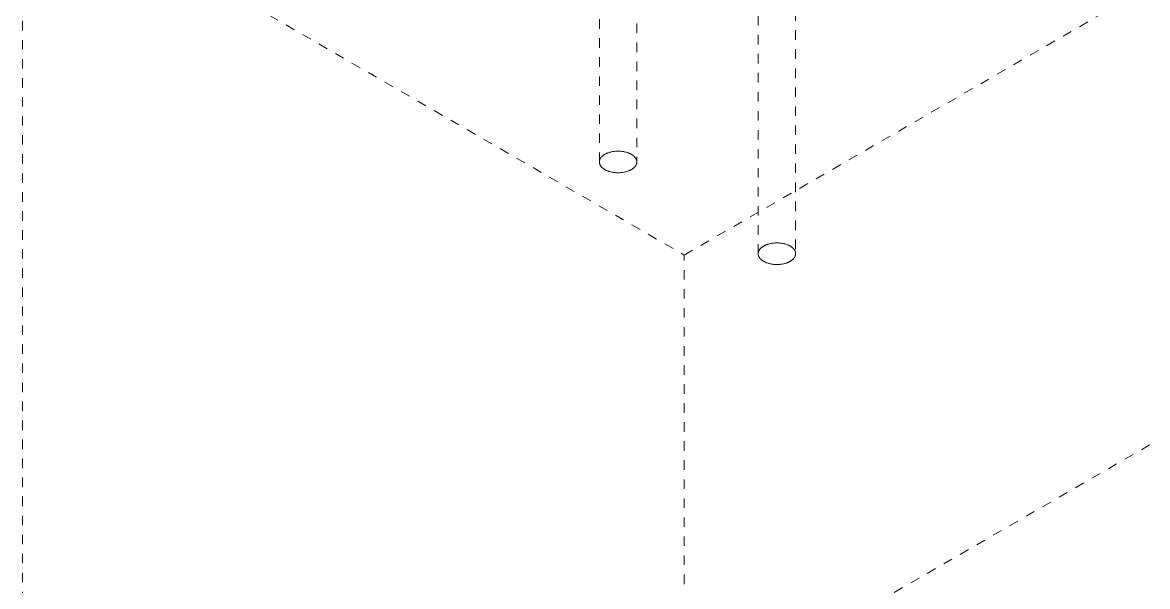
# Model space of a CAD drawing. Header units: inches. Extents: x -14 to 184, y -4 to 134.
# Drawn here: x 158.24 to 170.08, y 49.97 to 55.9 of the extents above; entities that cross this region are included whole.
import ezdxf

# ---------------------------------------------------------------- set-up
doc = ezdxf.new("R2010")
doc.units = ezdxf.units.IN
doc.linetypes.add('HIDDEN', pattern=[1.905, 1.27, -0.635])
doc.layers.add('ZANO_R_przerywana', color=250, linetype='HIDDEN', lineweight=0)

msp = doc.modelspace()

# ---------------------------------------------------------------- linework, layer by layer
at = {"layer": 'ZANO_R_przerywana', "ltscale": 0.05}
for p, q in [((165.20447, 53.45862), (181.90778, 63.10229)), ((164.31165, 54.43675), (164.31165, 58.29079)), ((164.70535, 58.29182), (164.70535, 54.43675)), ((158.24476, 44.6186), (158.24476, 57.47682)), ((158.24476, 57.47682), (165.20447, 53.45862)), ((165.98198, 53.47238), (165.98198, 57.22081)), ((166.37568, 57.22081), (166.37568, 53.47238)), ((164.43173, 54.5414), (164.44043, 54.54339)), ((164.44043, 54.54339), (164.44941, 54.54516)), ((164.44941, 54.54516), (164.45865, 54.5467)), ((164.45865, 54.5467), (164.46811, 54.54798)), ((164.46811, 54.54798), (164.47777, 54.54901)), ((164.47777, 54.54901), (164.48759, 54.54976)), ((164.48759, 54.54976), (164.49755, 54.55023)), ((164.49755, 54.55023), (164.5076, 54.5504)), ((164.5076, 54.5504), (164.5177, 54.55028)), ((164.5177, 54.55028), (164.52782, 54.54985)), ((164.52782, 54.54985), (164.53792, 54.54912)), ((164.53792, 54.54912), (164.54795, 54.5481)), ((164.54795, 54.5481), (164.55788, 54.54677)), ((164.55788, 54.54677), (164.56766, 54.54515)), ((164.56766, 54.54515), (164.57726, 54.54324)), ((164.31184, 54.43384), (164.31165, 54.43675)), ((164.31169, 54.43914), (164.31178, 54.44092)), ((164.31178, 54.44092), (164.31192, 54.4427)), ((164.31214, 54.43095), (164.31184, 54.43384)), ((164.31192, 54.4427), (164.3121, 54.44448)), ((164.3121, 54.44448), (164.31234, 54.44626)), ((164.31253, 54.42806), (164.31214, 54.43095)), ((164.31234, 54.44626), (164.31262, 54.44804)), ((164.31303, 54.42519), (164.31253, 54.42806)), ((164.31262, 54.44804), (164.31295, 54.44982)), ((164.31295, 54.44982), (164.31334, 54.4516)), ((164.31362, 54.42234), (164.31303, 54.42519)), ((164.31334, 54.4516), (164.31377, 54.45337)), ((164.31377, 54.45337), (164.31424, 54.45514)), ((164.31424, 54.45514), (164.31477, 54.45691)), ((164.31477, 54.45691), (164.31534, 54.45867)), ((164.31534, 54.45867), (164.31597, 54.46043)), ((164.31597, 54.46043), (164.31664, 54.46218)), ((164.31664, 54.46218), (164.31736, 54.46392)), ((164.31736, 54.46392), (164.31812, 54.46566)), ((164.31812, 54.46566), (164.31894, 54.46739)), ((164.31894, 54.46739), (164.3198, 54.46911)), ((164.3198, 54.46911), (164.3207, 54.47082)), ((164.3207, 54.47082), (164.32165, 54.47252)), ((164.32165, 54.47252), (164.32265, 54.47421)), ((164.32265, 54.47421), (164.32369, 54.47589)), ((164.32369, 54.47589), (164.32478, 54.47756)), ((164.32478, 54.47756), (164.3259, 54.47921)), ((164.3259, 54.47921), (164.32708, 54.48086)), ((164.32708, 54.48086), (164.32829, 54.48249)), ((164.32829, 54.48249), (164.32955, 54.4841)), ((164.32955, 54.4841), (164.33085, 54.4857)), ((164.33085, 54.4857), (164.33218, 54.48729)), ((164.33218, 54.48729), (164.33356, 54.48886)), ((164.33356, 54.48886), (164.33498, 54.49042)), ((164.33498, 54.49042), (164.33643, 54.49196)), ((164.33643, 54.49196), (164.33792, 54.49348)), ((164.33792, 54.49348), (164.34102, 54.49647)), ((164.34102, 54.49647), (164.34425, 54.49939)), ((164.34425, 54.49939), (164.34762, 54.50224)), ((164.34762, 54.50224), (164.35111, 54.50501)), ((164.35111, 54.50501), (164.35471, 54.5077)), ((164.35471, 54.5077), (164.35843, 54.5103)), ((164.35843, 54.5103), (164.36225, 54.51283)), ((164.36225, 54.51283), (164.36617, 54.51526)), ((164.36617, 54.51526), (164.37018, 54.51761)), ((164.37018, 54.51761), (164.37426, 54.51988)), ((164.37426, 54.51988), (164.37842, 54.52205)), ((164.37842, 54.52205), (164.38264, 54.52414)), ((164.38264, 54.52414), (164.38692, 54.52613)), ((164.38692, 54.52613), (164.39125, 54.52804)), ((164.39125, 54.52804), (164.39562, 54.52986)), ((164.39562, 54.52986), (164.40003, 54.53159)), ((164.40003, 54.53159), (164.40746, 54.53429)), ((164.40746, 54.53429), (164.41523, 54.53683)), ((164.41523, 54.53683), (164.42332, 54.53921)), ((164.42332, 54.53921), (164.43173, 54.5414)), ((164.57726, 54.54324), (164.58663, 54.54106)), ((164.58663, 54.54106), (164.59576, 54.53863)), ((164.59576, 54.53863), (164.6046, 54.53594)), ((164.6046, 54.53594), (164.6089, 54.53451)), ((164.6089, 54.53451), (164.61312, 54.53302)), ((164.61312, 54.53302), (164.61726, 54.53148)), ((164.61726, 54.53148), (164.62131, 54.52989)), ((164.62131, 54.52989), (164.62526, 54.52825)), ((164.62526, 54.52825), (164.62913, 54.52656)), ((164.62913, 54.52656), (164.6329, 54.52483)), ((164.6329, 54.52483), (164.63658, 54.52305)), ((164.63658, 54.52305), (164.64016, 54.52124)), ((164.64016, 54.52124), (164.64363, 54.51939)), ((164.64363, 54.51939), (164.64701, 54.5175)), ((164.64701, 54.5175), (164.65029, 54.51559)), ((164.65029, 54.51559), (164.65346, 54.51364)), ((164.65346, 54.51364), (164.65653, 54.51167)), ((164.65653, 54.51167), (164.65949, 54.50967)), ((164.65949, 54.50967), (164.66236, 54.50764)), ((164.66236, 54.50764), (164.66511, 54.5056)), ((164.66511, 54.5056), (164.66777, 54.50354)), ((164.66777, 54.50354), (164.67032, 54.50146)), ((164.67032, 54.50146), (164.67277, 54.49938)), ((164.67277, 54.49938), (164.67447, 54.49786)), ((164.67447, 54.49786), (164.67615, 54.49631)), ((164.67615, 54.49631), (164.67779, 54.49474)), ((164.67779, 54.49474), (164.6794, 54.49315)), ((164.6794, 54.49315), (164.68098, 54.49153)), ((164.68098, 54.49153), (164.68251, 54.48988)), ((164.68251, 54.48988), (164.68401, 54.48821)), ((164.68401, 54.48821), (164.68547, 54.48652)), ((164.68547, 54.48652), (164.68689, 54.4848)), ((164.68689, 54.4848), (164.68826, 54.48307)), ((164.68826, 54.48307), (164.68959, 54.4813)), ((164.68959, 54.4813), (164.69088, 54.47952)), ((164.69088, 54.47952), (164.69212, 54.47771)), ((164.69212, 54.47771), (164.69331, 54.47589)), ((164.69331, 54.47589), (164.69445, 54.47404)), ((164.69445, 54.47404), (164.69554, 54.47217)), ((164.69554, 54.47217), (164.69658, 54.47029)), ((164.69658, 54.47029), (164.69757, 54.46838)), ((164.69757, 54.46838), (164.69851, 54.46646)), ((164.69851, 54.46646), (164.69938, 54.46452)), ((164.69938, 54.46452), (164.70021, 54.46256)), ((164.70021, 54.46256), (164.70097, 54.46059)), ((164.70097, 54.46059), (164.70168, 54.4586)), ((164.70168, 54.4586), (164.70232, 54.45659)), ((164.70232, 54.45659), (164.70291, 54.45458)), ((164.70291, 54.45458), (164.70344, 54.45255)), ((164.70344, 54.45255), (164.7039, 54.45051)), ((164.7039, 54.45051), (164.7043, 54.44846)), ((164.70444, 54.42585), (164.70411, 54.42403)), ((164.7043, 54.44846), (164.70464, 54.4464)), ((164.70472, 54.42767), (164.70444, 54.42585)), ((164.70464, 54.4464), (164.70491, 54.44433)), ((164.70495, 54.42949), (164.70472, 54.42767)), ((164.70491, 54.44433), (164.70512, 54.44226)), ((164.70512, 54.4313), (164.70495, 54.42949)), ((164.70512, 54.44226), (164.70526, 54.44018)), ((164.70525, 54.43312), (164.70512, 54.4313)), ((164.70532, 54.43494), (164.70525, 54.43312)), ((164.70535, 54.43675), (164.70532, 54.43494)), ((164.31431, 54.41951), (164.31362, 54.42234)), ((164.31509, 54.4167), (164.31431, 54.41951)), ((164.31598, 54.41393), (164.31509, 54.4167)), ((164.31695, 54.41119), (164.31598, 54.41393)), ((164.31802, 54.40848), (164.31695, 54.41119)), ((164.31919, 54.40581), (164.31802, 54.40848)), ((164.32044, 54.40318), (164.31919, 54.40581)), ((164.32179, 54.40059), (164.32044, 54.40318)), ((164.32322, 54.39806), (164.32179, 54.40059)), ((164.32474, 54.39557), (164.32322, 54.39806)), ((164.32634, 54.39314), (164.32474, 54.39557)), ((164.32803, 54.39077), (164.32634, 54.39314)), ((164.32979, 54.38845), (164.32803, 54.39077)), ((164.33164, 54.3862), (164.32979, 54.38845)), ((164.33356, 54.38401), (164.33164, 54.3862)), ((164.33556, 54.38189), (164.33356, 54.38401)), ((164.33762, 54.37984), (164.33556, 54.38189)), ((164.33976, 54.37786), (164.33762, 54.37984)), ((164.34196, 54.37595), (164.33976, 54.37786)), ((164.34423, 54.37412), (164.34196, 54.37595)), ((164.34668, 54.37203), (164.34423, 54.37412)), ((164.34923, 54.36996), (164.34668, 54.37203)), ((164.35188, 54.3679), (164.34923, 54.36996)), ((164.35464, 54.36586), (164.35188, 54.3679)), ((164.3575, 54.36383), (164.35464, 54.36586)), ((164.36047, 54.36183), (164.3575, 54.36383)), ((164.36354, 54.35986), (164.36047, 54.36183)), ((164.36671, 54.35791), (164.36354, 54.35986)), ((164.36998, 54.35599), (164.36671, 54.35791)), ((164.37336, 54.35411), (164.36998, 54.35599)), ((164.37684, 54.35226), (164.37336, 54.35411)), ((164.38042, 54.35045), (164.37684, 54.35226)), ((164.38409, 54.34867), (164.38042, 54.35045)), ((164.38786, 54.34694), (164.38409, 54.34867)), ((164.39173, 54.34525), (164.38786, 54.34694)), ((164.39569, 54.34361), (164.39173, 54.34525)), ((164.39974, 54.34202), (164.39569, 54.34361)), ((164.40388, 54.34048), (164.39974, 54.34202)), ((164.4081, 54.33899), (164.40388, 54.34048)), ((164.4124, 54.33756), (164.4081, 54.33899)), ((164.42124, 54.33487), (164.4124, 54.33756)), ((164.43036, 54.33243), (164.42124, 54.33487)), ((164.43974, 54.33026), (164.43036, 54.33243)), ((164.44934, 54.32835), (164.43974, 54.33026)), ((164.45912, 54.32673), (164.44934, 54.32835)), ((164.46904, 54.3254), (164.45912, 54.32673)), ((164.47907, 54.32437), (164.46904, 54.3254)), ((164.48917, 54.32365), (164.47907, 54.32437)), ((164.49929, 54.32322), (164.48917, 54.32365)), ((164.5094, 54.3231), (164.49929, 54.32322)), ((164.51945, 54.32327), (164.5094, 54.3231)), ((164.5294, 54.32374), (164.51945, 54.32327)), ((164.53923, 54.32449), (164.5294, 54.32374)), ((164.54889, 54.32552), (164.53923, 54.32449)), ((164.55835, 54.3268), (164.54889, 54.32552)), ((164.56758, 54.32834), (164.55835, 54.3268)), ((164.57656, 54.33011), (164.56758, 54.32834)), ((164.58527, 54.3321), (164.57656, 54.33011)), ((164.59368, 54.33429), (164.58527, 54.3321)), ((164.60177, 54.33667), (164.59368, 54.33429)), ((164.60954, 54.33921), (164.60177, 54.33667)), ((164.61697, 54.34191), (164.60954, 54.33921)), ((164.62147, 54.34368), (164.61697, 54.34191)), ((164.62593, 54.34554), (164.62147, 54.34368)), ((164.63035, 54.34749), (164.62593, 54.34554)), ((164.63472, 54.34953), (164.63035, 54.34749)), ((164.63902, 54.35167), (164.63472, 54.34953)), ((164.64326, 54.3539), (164.63902, 54.35167)), ((164.64742, 54.35623), (164.64326, 54.3539)), ((164.65149, 54.35864), (164.64742, 54.35623)), ((164.65547, 54.36114), (164.65149, 54.35864)), ((164.65936, 54.36374), (164.65547, 54.36114)), ((164.66313, 54.36642), (164.65936, 54.36374)), ((164.66678, 54.36918), (164.66313, 54.36642)), ((164.67032, 54.37203), (164.66678, 54.36918)), ((164.67371, 54.37496), (164.67032, 54.37203)), ((164.67697, 54.37797), (164.67371, 54.37496)), ((164.67855, 54.3795), (164.67697, 54.37797)), ((164.68008, 54.38104), (164.67855, 54.3795)), ((164.68158, 54.38261), (164.68008, 54.38104)), ((164.68304, 54.38419), (164.68158, 54.38261)), ((164.68445, 54.38579), (164.68304, 54.38419)), ((164.68583, 54.38741), (164.68445, 54.38579)), ((164.68717, 54.38904), (164.68583, 54.38741)), ((164.68846, 54.39069), (164.68717, 54.38904)), ((164.68971, 54.39235), (164.68846, 54.39069)), ((164.69091, 54.39403), (164.68971, 54.39235)), ((164.69207, 54.39571), (164.69091, 54.39403)), ((164.69318, 54.39742), (164.69207, 54.39571)), ((164.69425, 54.39913), (164.69318, 54.39742)), ((164.69527, 54.40086), (164.69425, 54.39913)), ((164.69625, 54.40259), (164.69527, 54.40086)), ((164.69717, 54.40434), (164.69625, 54.40259)), ((164.69805, 54.40609), (164.69717, 54.40434)), ((164.69888, 54.40786), (164.69805, 54.40609)), ((164.69966, 54.40963), (164.69888, 54.40786)), ((164.70039, 54.41141), (164.69966, 54.40963)), ((164.70108, 54.4132), (164.70039, 54.41141)), ((164.70171, 54.41499), (164.70108, 54.4132)), ((164.70229, 54.41679), (164.70171, 54.41499)), ((164.70282, 54.4186), (164.70229, 54.41679)), ((164.7033, 54.42041), (164.70282, 54.4186)), ((164.70373, 54.42222), (164.7033, 54.42041)), ((164.70411, 54.42403), (164.70373, 54.42222)), ((174.94807, 54.26226), (158.24476, 44.6186)), ((165.98221, 53.47789), (165.98242, 53.47997)), ((165.98242, 53.47997), (165.98269, 53.48204)), ((165.98269, 53.48204), (165.98303, 53.4841)), ((165.98303, 53.4841), (165.98343, 53.48615)), ((165.98343, 53.48615), (165.98389, 53.48819)), ((165.98389, 53.48819), (165.98442, 53.49021)), ((165.98442, 53.49021), (165.985, 53.49223)), ((165.985, 53.49223), (165.98565, 53.49423)), ((165.98565, 53.49423), (165.98636, 53.49622)), ((165.98636, 53.49622), (165.98712, 53.49819)), ((165.98712, 53.49819), (165.98794, 53.50015)), ((165.98794, 53.50015), (165.98882, 53.50209)), ((165.98882, 53.50209), (165.98976, 53.50401)), ((165.98976, 53.50401), (165.99074, 53.50592)), ((165.99074, 53.50592), (165.99178, 53.50781)), ((165.99178, 53.50781), (165.99288, 53.50967)), ((165.99288, 53.50967), (165.99402, 53.51152)), ((165.99402, 53.51152), (165.99521, 53.51335)), ((165.99521, 53.51335), (165.99645, 53.51515)), ((165.99645, 53.51515), (165.99774, 53.51694)), ((165.99774, 53.51694), (165.99907, 53.5187)), ((165.99907, 53.5187), (166.00044, 53.52044)), ((166.00044, 53.52044), (166.00186, 53.52215)), ((166.00186, 53.52215), (166.00332, 53.52385)), ((166.00332, 53.52385), (166.00482, 53.52552)), ((166.00482, 53.52552), (166.00635, 53.52716)), ((166.00635, 53.52716), (166.00793, 53.52878)), ((166.00793, 53.52878), (166.00953, 53.53038)), ((166.00953, 53.53038), (166.01118, 53.53195)), ((166.01118, 53.53195), (166.01285, 53.53349)), ((166.01285, 53.53349), (166.01456, 53.53501)), ((166.01456, 53.53501), (166.01701, 53.5371)), ((166.01701, 53.5371), (166.01956, 53.53917)), ((166.01956, 53.53917), (166.02221, 53.54124)), ((166.02221, 53.54124), (166.02497, 53.54328)), ((166.02497, 53.54328), (166.02783, 53.5453)), ((166.02783, 53.5453), (166.0308, 53.5473)), ((166.0308, 53.5473), (166.03387, 53.54927)), ((166.03387, 53.54927), (166.03704, 53.55122)), ((166.03704, 53.55122), (166.04032, 53.55314)), ((166.04032, 53.55314), (166.04369, 53.55502)), ((166.04369, 53.55502), (166.04717, 53.55687)), ((166.04717, 53.55687), (166.05075, 53.55869)), ((166.05075, 53.55869), (166.05442, 53.56046)), ((166.05442, 53.56046), (166.0582, 53.56219)), ((166.0582, 53.56219), (166.06206, 53.56388)), ((166.06206, 53.56388), (166.06602, 53.56552)), ((166.06602, 53.56552), (166.07007, 53.56711)), ((166.07007, 53.56711), (166.07421, 53.56865)), ((166.07421, 53.56865), (166.07843, 53.57014)), ((166.07843, 53.57014), (166.08273, 53.57157)), ((166.08273, 53.57157), (166.09157, 53.57426)), ((166.09157, 53.57426), (166.10069, 53.5767)), ((166.10069, 53.5767), (166.11007, 53.57888)), ((166.11007, 53.57888), (166.11967, 53.58078)), ((166.11967, 53.58078), (166.12945, 53.5824)), ((166.12945, 53.5824), (166.13937, 53.58373)), ((166.13937, 53.58373), (166.14941, 53.58476)), ((166.14941, 53.58476), (166.1595, 53.58549)), ((166.1595, 53.58549), (166.16962, 53.58591)), ((166.16962, 53.58591), (166.17973, 53.58603)), ((166.17973, 53.58603), (166.18978, 53.58586)), ((166.18978, 53.58586), (166.19973, 53.58539)), ((166.19973, 53.58539), (166.20956, 53.58464)), ((166.20956, 53.58464), (166.21922, 53.58362)), ((166.21922, 53.58362), (166.22868, 53.58233)), ((166.22868, 53.58233), (166.23791, 53.58079)), ((166.23791, 53.58079), (166.24689, 53.57902)), ((166.24689, 53.57902), (166.2556, 53.57704)), ((166.2556, 53.57704), (166.26401, 53.57484)), ((166.26401, 53.57484), (166.2721, 53.57247)), ((166.2721, 53.57247), (166.27987, 53.56992)), ((166.27987, 53.56992), (166.2873, 53.56722)), ((166.2873, 53.56722), (166.29171, 53.56549)), ((166.29171, 53.56549), (166.29608, 53.56367)), ((166.29608, 53.56367), (166.30041, 53.56177)), ((166.30041, 53.56177), (166.30469, 53.55977)), ((166.30469, 53.55977), (166.30891, 53.55769)), ((166.30891, 53.55769), (166.31307, 53.55551)), ((166.31307, 53.55551), (166.31715, 53.55325)), ((166.31715, 53.55325), (166.32116, 53.5509)), ((166.32116, 53.5509), (166.32507, 53.54846)), ((166.32507, 53.54846), (166.32889, 53.54594)), ((166.32889, 53.54594), (166.33261, 53.54333)), ((166.33261, 53.54333), (166.33622, 53.54064)), ((166.33622, 53.54064), (166.33971, 53.53787)), ((166.33971, 53.53787), (166.34308, 53.53503)), ((166.34308, 53.53503), (166.34631, 53.53211)), ((166.34631, 53.53211), (166.3494, 53.52911)), ((166.3494, 53.52911), (166.3509, 53.52759)), ((166.3509, 53.52759), (166.35235, 53.52605)), ((166.35235, 53.52605), (166.35377, 53.5245)), ((166.35377, 53.5245), (166.35514, 53.52292)), ((166.35514, 53.52292), (166.35648, 53.52134)), ((166.35648, 53.52134), (166.35778, 53.51974)), ((166.35778, 53.51974), (166.35904, 53.51812)), ((166.35904, 53.51812), (166.36025, 53.51649)), ((166.36025, 53.51649), (166.36142, 53.51485)), ((166.36142, 53.51485), (166.36255, 53.51319)), ((166.36255, 53.51319), (166.36364, 53.51152)), ((166.36364, 53.51152), (166.36468, 53.50984)), ((166.36468, 53.50984), (166.36568, 53.50815)), ((166.36568, 53.50815), (166.36663, 53.50645)), ((166.36663, 53.50645), (166.36753, 53.50474)), ((166.36753, 53.50474), (166.36839, 53.50302)), ((166.36839, 53.50302), (166.3692, 53.50129)), ((166.3692, 53.50129), (166.36997, 53.49956)), ((166.36997, 53.49956), (166.37069, 53.49781)), ((166.37069, 53.49781), (166.37136, 53.49606)), ((166.37136, 53.49606), (166.37198, 53.49431)), ((166.37198, 53.49431), (166.37256, 53.49254)), ((166.37256, 53.49254), (166.37308, 53.49078)), ((166.37308, 53.49078), (166.37356, 53.48901)), ((166.37356, 53.48901), (166.37399, 53.48723)), ((166.37399, 53.48723), (166.37437, 53.48546)), ((166.37437, 53.48546), (166.37471, 53.48368)), ((166.37471, 53.48368), (166.37499, 53.4819)), ((166.37499, 53.4819), (166.37522, 53.48012)), ((166.37522, 53.48012), (166.37541, 53.47834)), ((165.20447, 40.60041), (165.20447, 53.45862)), ((165.982, 53.47057), (165.98198, 53.47238)), ((165.98208, 53.46875), (165.982, 53.47057)), ((165.98207, 53.47581), (165.98221, 53.47789)), ((165.98221, 53.46694), (165.98208, 53.46875)), ((165.98238, 53.46512), (165.98221, 53.46694)), ((165.98261, 53.4633), (165.98238, 53.46512)), ((165.98289, 53.46148), (165.98261, 53.4633)), ((165.98322, 53.45967), (165.98289, 53.46148)), ((165.98359, 53.45785), (165.98322, 53.45967)), ((165.98403, 53.45604), (165.98359, 53.45785)), ((165.98451, 53.45423), (165.98403, 53.45604)), ((165.98504, 53.45243), (165.98451, 53.45423)), ((165.98562, 53.45063), (165.98504, 53.45243)), ((165.98625, 53.44883), (165.98562, 53.45063)), ((165.98693, 53.44705), (165.98625, 53.44883)), ((165.98766, 53.44527), (165.98693, 53.44705)), ((165.98845, 53.44349), (165.98766, 53.44527)), ((165.98928, 53.44173), (165.98845, 53.44349)), ((165.99015, 53.43997), (165.98928, 53.44173)), ((165.99108, 53.43823), (165.99015, 53.43997)), ((165.99205, 53.43649), (165.99108, 53.43823)), ((165.99308, 53.43476), (165.99205, 53.43649)), ((165.99414, 53.43305), (165.99308, 53.43476)), ((165.99526, 53.43135), (165.99414, 53.43305)), ((165.99642, 53.42966), (165.99526, 53.43135)), ((165.99762, 53.42798), (165.99642, 53.42966)), ((165.99887, 53.42632), (165.99762, 53.42798)), ((166.00016, 53.42468), (165.99887, 53.42632)), ((166.0015, 53.42304), (166.00016, 53.42468)), ((166.00287, 53.42143), (166.0015, 53.42304)), ((166.00429, 53.41983), (166.00287, 53.42143)), ((166.00575, 53.41824), (166.00429, 53.41983)), ((166.00725, 53.41668), (166.00575, 53.41824)), ((166.00878, 53.41513), (166.00725, 53.41668)), ((166.01036, 53.4136), (166.00878, 53.41513)), ((166.01361, 53.41059), (166.01036, 53.4136)), ((166.01701, 53.40767), (166.01361, 53.41059)), ((166.02054, 53.40482), (166.01701, 53.40767)), ((166.0242, 53.40205), (166.02054, 53.40482)), ((166.02797, 53.39937), (166.0242, 53.40205)), ((166.03185, 53.39678), (166.02797, 53.39937)), ((166.03584, 53.39427), (166.03185, 53.39678)), ((166.03991, 53.39186), (166.03584, 53.39427)), ((166.04407, 53.38954), (166.03991, 53.39186)), ((166.04831, 53.38731), (166.04407, 53.38954)), ((166.05261, 53.38517), (166.04831, 53.38731)), ((166.05698, 53.38312), (166.05261, 53.38517)), ((166.0614, 53.38117), (166.05698, 53.38312)), ((166.06586, 53.37931), (166.0614, 53.38117)), ((166.07036, 53.37754), (166.06586, 53.37931)), ((166.07779, 53.37485), (166.07036, 53.37754)), ((166.08556, 53.3723), (166.07779, 53.37485)), ((166.09365, 53.36992), (166.08556, 53.3723)), ((166.10206, 53.36773), (166.09365, 53.36992)), ((166.11076, 53.36574), (166.10206, 53.36773)), ((166.11975, 53.36397), (166.11076, 53.36574)), ((166.12898, 53.36244), (166.11975, 53.36397)), ((166.13844, 53.36115), (166.12898, 53.36244)), ((166.1481, 53.36013), (166.13844, 53.36115)), ((166.21828, 53.36104), (166.20825, 53.36001)), ((166.22821, 53.36237), (166.21828, 53.36104)), ((166.23799, 53.36399), (166.22821, 53.36237)), ((166.24759, 53.36589), (166.23799, 53.36399)), ((166.25697, 53.36807), (166.24759, 53.36589)), ((166.26609, 53.37051), (166.25697, 53.36807)), ((166.27493, 53.37319), (166.26609, 53.37051)), ((166.27923, 53.37463), (166.27493, 53.37319)), ((166.28345, 53.37611), (166.27923, 53.37463)), ((166.28759, 53.37765), (166.28345, 53.37611)), ((166.29164, 53.37924), (166.28759, 53.37765)), ((166.2956, 53.38089), (166.29164, 53.37924)), ((166.29946, 53.38257), (166.2956, 53.38089)), ((166.30324, 53.38431), (166.29946, 53.38257)), ((166.30691, 53.38608), (166.30324, 53.38431)), ((166.31049, 53.38789), (166.30691, 53.38608)), ((166.31397, 53.38974), (166.31049, 53.38789)), ((166.31734, 53.39163), (166.31397, 53.38974)), ((166.32062, 53.39355), (166.31734, 53.39163)), ((166.32379, 53.39549), (166.32062, 53.39355)), ((166.32686, 53.39747), (166.32379, 53.39549)), ((166.32983, 53.39947), (166.32686, 53.39747)), ((166.33269, 53.40149), (166.32983, 53.39947)), ((166.33545, 53.40353), (166.33269, 53.40149)), ((166.3381, 53.40559), (166.33545, 53.40353)), ((166.34065, 53.40767), (166.3381, 53.40559)), ((166.3431, 53.40976), (166.34065, 53.40767)), ((166.34489, 53.41136), (166.3431, 53.40976)), ((166.34665, 53.41298), (166.34489, 53.41136)), ((166.34837, 53.41464), (166.34665, 53.41298)), ((166.35006, 53.41632), (166.34837, 53.41464)), ((166.3517, 53.41803), (166.35006, 53.41632)), ((166.35331, 53.41976), (166.3517, 53.41803)), ((166.35487, 53.42152), (166.35331, 53.41976)), ((166.35639, 53.42331), (166.35487, 53.42152)), ((166.35786, 53.42513), (166.35639, 53.42331)), ((166.35928, 53.42697), (166.35786, 53.42513)), ((166.36065, 53.42883), (166.35928, 53.42697)), ((166.36198, 53.43072), (166.36065, 53.42883)), ((166.36325, 53.43263), (166.36198, 53.43072)), ((166.36446, 53.43457), (166.36325, 53.43263)), ((166.36563, 53.43653), (166.36446, 53.43457)), ((166.36673, 53.43851), (166.36563, 53.43653)), ((166.36778, 53.44051), (166.36673, 53.43851)), ((166.36877, 53.44253), (166.36778, 53.44051)), ((166.36969, 53.44457), (166.36877, 53.44253)), ((166.37056, 53.44662), (166.36969, 53.44457)), ((166.37136, 53.4487), (166.37056, 53.44662)), ((166.37209, 53.45079), (166.37136, 53.4487)), ((166.37277, 53.4529), (166.37209, 53.45079)), ((166.37337, 53.45502), (166.37277, 53.4529)), ((166.3739, 53.45715), (166.37337, 53.45502)), ((166.37437, 53.4593), (166.3739, 53.45715)), ((166.37477, 53.46146), (166.37437, 53.4593)), ((166.3751, 53.46363), (166.37477, 53.46146)), ((166.37535, 53.46581), (166.3751, 53.46363)), ((166.37553, 53.46799), (166.37535, 53.46581)), ((166.37541, 53.47834), (166.37555, 53.47656)), ((166.37564, 53.47019), (166.37553, 53.46799)), ((166.37555, 53.47656), (166.37564, 53.47478)), ((166.37568, 53.47238), (166.37564, 53.47019)), ((166.15792, 53.35937), (166.1481, 53.36013)), ((166.16788, 53.35891), (166.15792, 53.35937)), ((166.17793, 53.35873), (166.16788, 53.35891)), ((166.18803, 53.35886), (166.17793, 53.35873)), ((166.19816, 53.35928), (166.18803, 53.35886)), ((166.20825, 53.36001), (166.19816, 53.35928))]:
    msp.add_line(p, q, dxfattribs=at)

doc.saveas('drawing.dxf')
